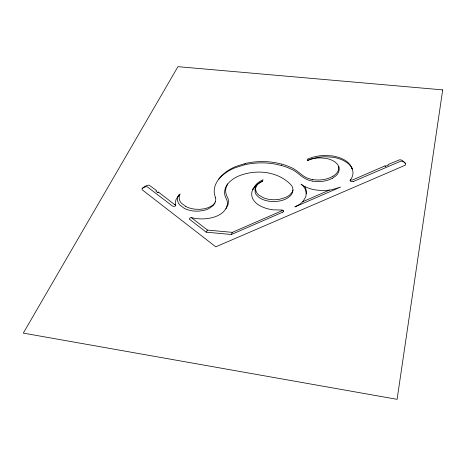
<?xml version="1.0" encoding="UTF-8"?>
<svg xmlns="http://www.w3.org/2000/svg" width="466" height="466" viewBox="0 0 466 466"><rect width="100%" height="100%" fill="white"/><g stroke="black" fill="none" stroke-linecap="round" stroke-linejoin="round"><path stroke-width="0.7" d="M306.343 192.196L305.824 196.704L303.121 201.207A23.626 15.966 -3.8 0 1 299.498 204.393L294.856 206.916L340.576 187.064L332.136 189.633A33.826 22.059 -1.3 0 1 326.52 190.378L320.725 190.483L315.086 189.872A30.744 20.108 -1.3 0 1 308.667 188.212L304.345 186.342L301.001 184.134A23.44 15.873 -3.8 0 1 305.323 189.394L306.29 193.274L306.343 192.196A21.279 14.364 -3.7 0 0 304.752 186.551M306.313 193.105L306.29 193.92M306.308 193.268L306.296 193.611M332.38 178.286L335.741 175.95A17.661 11.534 -1.4 0 0 337.04 174.593A18.442 12.04 -1.5 0 0 338.928 171.127C340.337 166.787 336.848 162.657 333.143 160.846A19.77 12.943 -1.5 0 0 329.054 159.139A19.508 12.763 -1.5 0 0 325.548 158.312L320.515 157.898A23.422 15.384 -1.5 0 0 315.406 158.23L310.583 159.279L307.362 160.525L307.403 159.215L308.795 158.591L313.356 157.054L318.336 156.028A33.348 22.024 -1.1 0 1 325.297 155.487L332.2 155.935A27.832 18.285 -1.1 0 1 335.491 156.547A28.094 18.459 -1.1 0 1 342.842 159.122C348.376 161.539 352.989 166.869 353.001 173.102A24.069 15.792 -0.9 0 1 351.259 178.653L350.362 179.952A1.718 1.136 0.6 0 0 350.199 180.726M255.881 186.703L255.554 188.812L255.91 190.909M293.05 190.035L292.165 192.12L290.149 194.526A16.689 11.19 -4.2 0 1 285.099 197.642L279.81 199.203A21.238 14.184 -4.3 0 1 272.074 199.693L270.158 199.512A21.203 14.166 -4.3 0 1 263.15 197.654L259.061 195.242A16.537 11.079 -4.5 0 1 255.898 190.909M215.484 201.65L213.172 205.593L208.96 208.541A17.446 11.697 -9.3 0 1 203.246 210.556L198.743 211.168L194.165 211.092A24.348 16.223 -9.2 0 1 184.262 208.343L179.649 204.836A18.873 12.599 -9.5 0 1 178.542 203.24A19.24 12.844 -9.5 0 1 177.657 200.974C176.975 198.388 177.843 195.464 180.109 193.92L179.183 196.454L179.323 199.256A18.955 12.634 -9.4 0 0 180.196 201.493A18.57 12.378 -9.4 0 0 181.291 203.071L185.852 206.543M262.41 181.28L263.04 179.736A23.253 15.681 -4.3 0 0 256.393 184.169C254.279 186.511 250.044 193.553 255.677 185.759A23.521 15.902 -4.4 0 1 261.537 181.693L262.41 181.28A16.351 10.992 -4.6 0 0 257.238 184.88L255.03 188.736L255.193 192.563A16.694 11.207 -4.6 0 0 256.475 195.009L259.02 197.462L262.003 199.192A21.733 14.545 -4.3 0 0 277.783 201.254C284.697 200.578 295.065 195.842 292.537 187.361A16.642 11.201 -4.2 0 0 289.811 183.674C276.408 170.83 255.182 169.24 238.54 176.072A29.591 19.904 -5.8 0 0 231.398 180.307C228.09 182.893 225.294 186.505 224.705 190.769A27.226 18.267 -5.9 0 0 225.107 196.052L226.167 198.563A21.686 14.685 -9 0 1 227.455 203.642C226.074 215.228 211.844 218.88 201.988 218.915A31.181 20.888 -8.9 0 1 193.064 217.989L191.188 217.61A2.254 1.544 -10.3 0 0 190.477 217.686L189.301 218.682A1.707 1.171 -10.3 0 0 189.709 219.416L206.153 232.167L231.334 234.497L282.81 212.147M252.718 189.738L253.341 188.369M252.857 189.423C250.714 193.081 251.558 198.172 254.453 201.347A25.024 16.875 -4.2 0 0 258.024 204.574L261.537 206.589L265.62 208.191A31.641 21.238 -4 0 0 273.292 209.828L281.406 210.02M231.334 234.497L232.324 232.359L282.967 210.312M225.993 208.657L227.921 205.017L228.509 201.86A21.512 14.533 -8.9 0 0 227.245 196.838L226.511 195.266A27.022 18.092 -5.8 0 1 225.765 189.452C225.229 188.38 228.305 182.975 227.495 184.262M206.153 232.167L207.446 230.076L232.324 232.359M227.67 183.994L227.123 184.781M178.233 195.976L179.002 195.021M245.343 163.484L236.116 166.391A41.759 27.995 -5.6 0 0 227.14 171.15C221.903 174.744 217.313 179.713 215.111 185.742A37.268 24.937 -5.9 0 0 214.389 193.844L215.275 197.205M215.076 203.001L212.845 205.151L209.618 207.02A17.714 11.848 -9.2 0 1 204.061 208.82L199.768 209.345L195.446 209.234A24.016 15.978 -9.1 0 1 185.858 206.537M218.775 179.142L221.548 176.125L226.039 172.566A42.167 28.333 -5.7 0 1 235.126 167.754L244.475 164.813M178.443 195.58L176.014 199.634A20.172 13.537 -9.6 0 0 175.734 205.186M174.202 204.289L158.487 192.097L157.846 192.633L155.894 191.118L156.535 190.588L149.37 185.293A3.577 2.313 -12 0 0 148.637 185.177L147.215 185.311L144.967 186.417A1.759 1.136 -12.1 0 0 144.641 186.616L142.299 188.369L141.99 189.138A2.674 1.73 -12.2 0 0 142.212 189.802L215.793 246.834L405.199 165.226A3.309 2.114 3.2 0 0 405.665 164.597L405.647 163.63L404.086 161.97A2.237 1.427 3.2 0 0 403.929 161.824L401.919 160.222L400.329 159.832A3.827 2.441 3 0 0 399.403 159.844L388.114 164.527L388.475 164.999L385.376 166.345L385.027 165.873L352.663 179.94A2.557 1.683 0.5 0 1 351.207 180.057L350.962 180.016A2.266 1.491 0.5 0 1 350.432 179.853M333.091 176.154L334.18 175.42A17.906 11.673 -1.5 0 0 336.458 173.346A18.436 12.011 -1.5 0 0 338.421 170.055L338.689 166.298L338.968 167.236M157.671 192.499L158.487 192.097M307.362 160.525L311.801 158.795L318.447 157.298A33.925 22.455 -1.1 0 1 325.507 156.757L332.508 157.211A28.438 18.727 -1.1 0 1 343.296 160.444C347.001 162.308 350.7 164.97 352.255 168.966M302.65 201.737L329.38 190.099M353.595 181.408L400.673 161.201A3.897 2.487 3.1 0 1 401.61 161.189L403.224 161.585L405.263 163.211A2.179 1.392 3.3 0 1 405.426 163.362M175.618 204.69L175.513 204.69A2.382 1.59 -10.9 0 1 174.208 204.289M191.386 217.622L207.446 230.076M385.027 165.873L385.528 166.28M352.156 168.721L351.912 168.11M351.865 167.987L351.684 167.544M281.429 210.125A1.975 1.369 -3.9 0 1 283.747 211.302M283.637 211.314A1.561 1.083 -3.9 0 1 282.798 212.135M353.478 181.321A2.149 1.421 0.6 0 1 350.1 180.756M142.544 188.165A1.73 1.118 -12.3 0 1 142.876 187.967L145.147 186.849L146.586 186.715A3.641 2.353 -12.2 0 1 147.326 186.837L172.49 206.071L174.028 206.467L175.501 205.92A1.375 0.92 -11 0 0 175.717 205.191M333.056 176.131A21.127 13.741 -1.6 0 1 312.75 179.538M312.727 179.596A21.174 13.77 -1.6 0 1 307.496 178.152C301.24 175.653 297.092 169.711 290.691 167.376A53.503 36.249 -5.5 0 0 281.662 164.061M245.337 163.467A52.378 35.457 -5.5 0 1 281.604 164.149M215.269 197.211A15.5 10.421 -9.3 0 1 215.49 201.65M281.278 165.418A54.365 36.931 -5.5 0 1 290.429 168.779C296.912 171.144 301.118 177.167 307.461 179.701A21.564 14.05 -1.6 0 0 312.762 181.169M244.469 164.801A53.252 36.138 -5.5 0 1 281.214 165.506M332.34 178.257A21.558 14.05 -1.6 0 1 312.773 181.14M442.7 89.88L397.09 399.333L23.3 333.108L177.942 66.667L442.7 89.88"/></g></svg>
